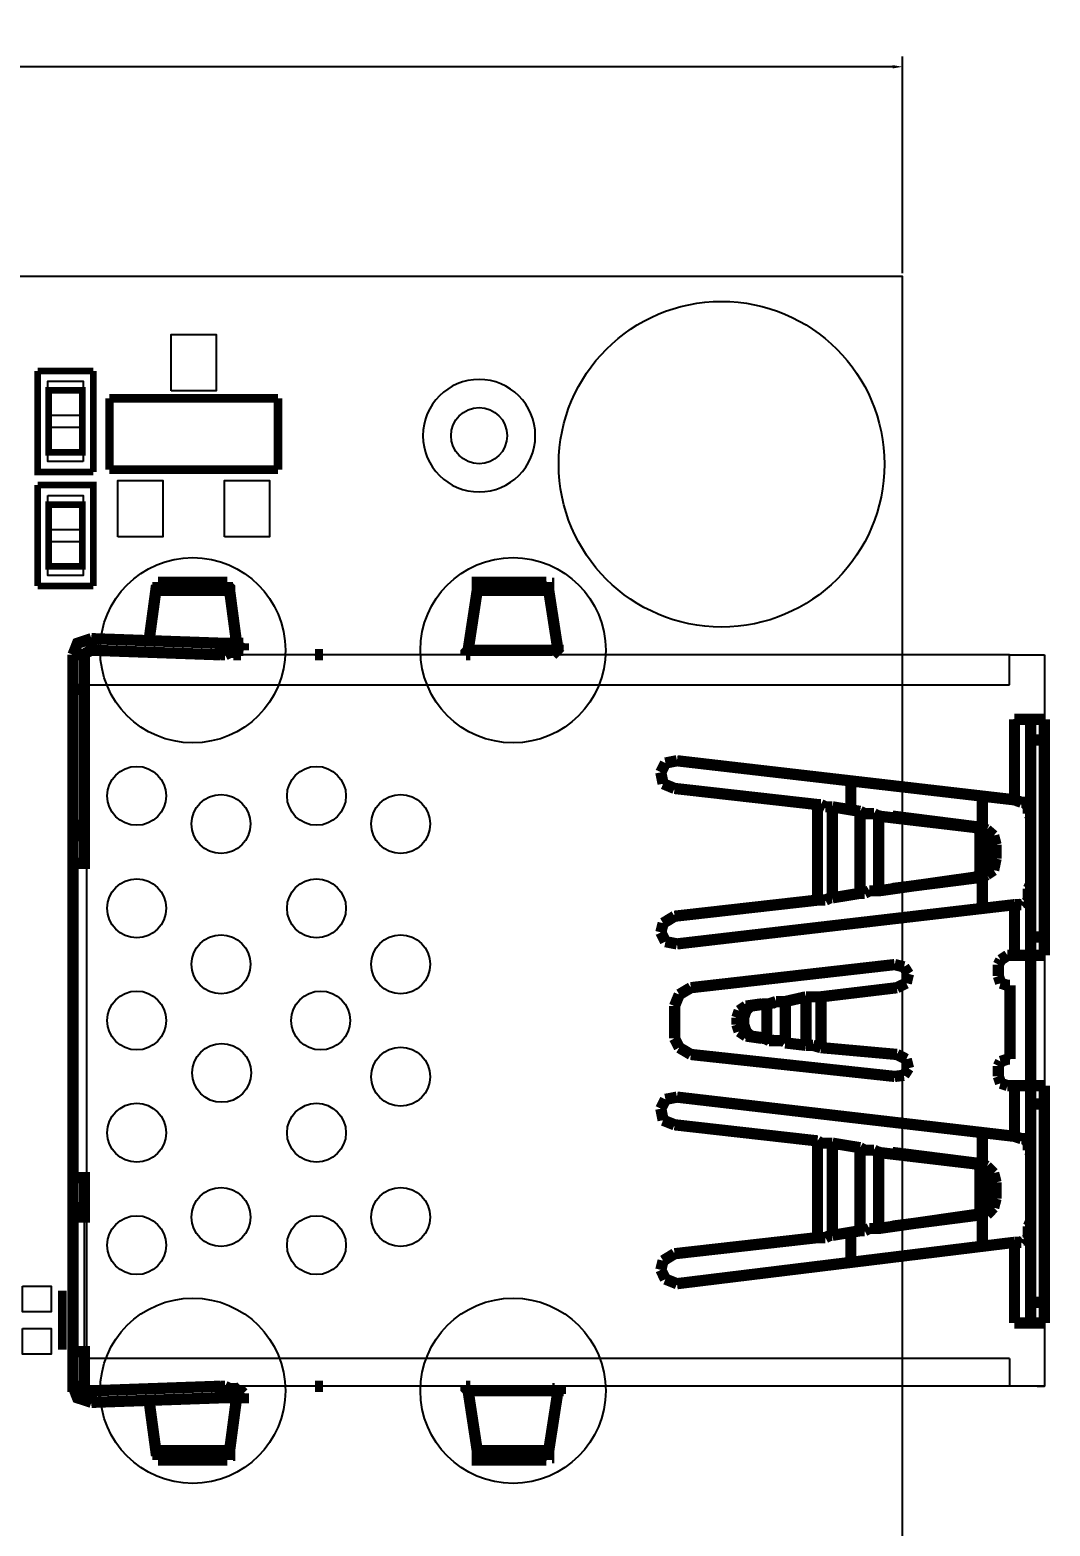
# Model space of a CAD drawing. Extents: x 30 to 161, y 31 to 111.
# Drawn here: x 142.62 to 160.79, y 83.96 to 110.6 of the extents above; entities that cross this region are included whole.
import ezdxf

# ---------------------------------------------------------------- set-up
doc = ezdxf.new("R2010")
doc.units = 0
doc.header["$MEASUREMENT"] = 0
doc.layers.get('0').update_dxf_attribs({"linetype": 'CONTINUOUS'})
doc.layers.get('Defpoints').update_dxf_attribs({"linetype": 'CONTINUOUS'})
for name, color, linetype in [('ASSEMBLY_TOP', 7, 'CONTINUOUS'), ('OUTLINE', 7, 'CONTINUOUS'), ('SILKSCREEN_TOP', 7, 'CONTINUOUS'), ('TOP', 1, 'CONTINUOUS')]:
    doc.layers.add(name, color=color, linetype=linetype)
doc.dimstyles.get("Standard").update_dxf_attribs({"dimtxt": 1, "dimasz": 0.18, "dimexe": 0.18, "dimexo": 0.0625, "dimgap": 0.09, "dimtad": 0, "dimtih": 1, "dimtoh": 1, "dimzin": 0, "dimdsep": 46, "dimtxsty": 'STANDARD', "dimcen": 0.09, "dimclrd": 3, "dimclre": 3, "dimclrt": 3, "dimadec": 0, "dimazin": 0, "dimtfac": 1, "dimtofl": 0, "dimtmove": 0, "dimatfit": 3, "dimfxl": 1, "dimtfillclr": 3, "dimtolj": 1, "dimtzin": 0, "dimarcsym": 0})

# ---------------------------------------------------------------- blocks, each defined once
blk = doc.blocks.new('*D8')
at = {"color": 3, "linetype": 'Continuous', "lineweight": -2, "transparency": 16777216}
for p, q in [((38.062, 106.273), (38.062, 110.127)), ((158.163, 106.273), (158.163, 110.127)), ((38.242, 109.947), (96.023, 109.947)), ((157.983, 109.947), (100.203, 109.947))]:
    blk.add_line(p, q, dxfattribs=at)
at = {"color": 3, "linetype": 'Continuous', "transparency": 16777216}
for points in [[(38.242, 109.977), (38.242, 109.917), (38.062, 109.947)], [(157.983, 109.977), (157.983, 109.917), (158.163, 109.947)]]:
    blk.add_solid(points, dxfattribs=at)
at = {"layer": 'Defpoints', "color": 0, "linetype": 'Continuous', "transparency": 16777216}
for p in [(158.163, 109.947), (38.062, 106.21), (158.163, 106.21)]:
    blk.add_point(p, dxfattribs=at)
at = {"color": 3, "linetype": 'Continuous', "transparency": 16777216, "insert": (98.113, 109.947), "char_height": 1, "attachment_point": 5}
blk.add_mtext('\\A1;120.10', dxfattribs=at)

msp = doc.modelspace()

# ---------------------------------------------------------------- linework, layer by layer
at = {"layer": 'ASSEMBLY_TOP', "const_width": 0.11938}
for points in [[(143.55572, 103.08082), (142.95628, 103.08082), (142.95628, 104.18318), (143.55572, 104.18318), (143.55572, 103.08082)], [(142.95628, 102.15118), (143.55572, 102.15118), (143.55572, 101.04882), (142.95628, 101.04882), (142.95628, 102.15118)]]:
    msp.add_lwpolyline(points, dxfattribs=at)
at = {"layer": 'ASSEMBLY_TOP'}
for points in [[(144.86636, 100.62464), (144.907, 100.66782), (144.907, 100.76942)], [(146.1389, 100.76942), (144.907, 100.76942)], [(146.1389, 100.76942), (146.1389, 100.70846), (146.17954, 100.66782), (146.17954, 100.62464)], [(150.58898, 100.62464), (150.58898, 100.76942), (150.63216, 100.76942)], [(151.82088, 100.76942), (150.63216, 100.76942)], [(151.82088, 100.76942), (151.82088, 100.7491), (151.86152, 100.7491), (151.86152, 100.62464)], [(146.304, 99.6823), (146.17954, 100.62464), (144.86636, 100.62464), (144.74444, 99.72294)], [(150.42642, 99.55784), (150.58898, 100.62464)], [(150.58898, 100.62464), (151.86152, 100.62464), (152.02662, 99.55784)], [(143.71828, 99.76358), (143.4719, 99.6823), (143.39062, 99.47656)], [(143.71828, 99.76358), (143.71828, 99.55784), (143.637, 99.5172), (143.59636, 99.47656)], [(146.01444, 99.47656), (146.01444, 99.6823), (143.71828, 99.76358)], [(146.01444, 99.6823), (146.42592, 99.6823)], [(146.42592, 99.6823), (146.42592, 99.55784)], [(151.22652, 99.46894), (151.22652, 99.64928)], [(143.39062, 99.47656), (143.59636, 99.47656), (143.59636, 98.86188)], [(143.39062, 98.86188), (143.39062, 99.47656)], [(160.06826, 98.94316), (160.06826, 99.47656), (143.637, 99.47656), (143.637, 98.94316)], [(146.01444, 99.47656), (143.71828, 99.55784)], [(146.09826, 99.47656), (146.01444, 99.47656)], [(146.09826, 99.47656), (146.17954, 99.5172), (146.26082, 99.5172), (146.304, 99.55784), (146.42592, 99.55784)], [(146.34464, 99.55784), (146.34464, 99.47656), (146.38528, 99.47656)], [(147.69846, 99.47656), (147.7391, 99.47656)], [(147.7391, 99.47656), (147.8407, 99.47656)], [(150.38578, 99.47656), (150.38578, 99.5172), (150.42642, 99.55784), (152.02662, 99.55784), (152.02662, 99.5172), (152.06726, 99.47656)], [(150.42642, 99.47656), (150.38578, 99.47656)], [(150.46706, 99.47656), (150.42642, 99.47656)], [(151.31542, 99.55784), (151.13508, 99.55784)], [(160.06826, 99.47656), (160.68802, 99.47656)], [(160.68802, 99.47656), (160.68802, 86.45144)], [(143.59636, 98.86188), (143.39062, 98.86188)], [(143.39062, 98.86188), (143.39062, 96.44126)], [(143.59636, 96.44126), (143.59636, 98.86188)], [(160.06826, 86.9442), (143.637, 86.9442), (143.637, 98.94316), (160.06826, 98.94316)], [(160.15462, 98.32848), (160.44164, 98.32848)], [(160.15462, 96.89338), (160.15462, 98.32848)], [(160.44164, 98.32848), (160.68802, 98.32848)], [(160.44164, 97.95764), (160.44164, 98.32848)], [(160.68802, 98.32848), (160.68802, 97.95764)], [(160.44164, 94.45244), (160.44164, 97.95764)], [(160.44164, 97.95764), (160.68802, 97.95764)], [(160.68802, 97.95764), (160.68802, 94.45244)], [(153.93924, 97.5487), (153.85796, 97.3836)], [(154.14498, 97.58934), (153.93924, 97.5487)], [(160.15462, 96.89338), (154.14498, 97.58934)], [(153.85796, 97.3836), (153.8986, 97.1804)], [(153.8986, 97.1804), (154.1018, 97.09658)], [(154.1018, 97.09658), (156.64688, 96.80956)], [(157.24124, 96.72828), (157.24124, 97.22104)], [(159.58058, 96.40062), (159.58058, 96.97466)], [(156.64688, 96.80956), (156.70784, 96.80956)], [(156.64688, 96.80956), (156.64688, 95.10776)], [(156.70784, 96.80956), (156.78912, 96.76892)], [(156.78912, 96.76892), (156.91358, 96.76892)], [(156.91358, 96.76892), (157.40634, 96.68764)], [(156.91358, 96.76892), (156.91358, 95.1484)], [(160.27654, 96.8502), (160.15462, 96.89338)], [(160.36036, 96.8502), (160.27654, 96.8502)], [(160.36036, 96.80956), (160.36036, 96.8502)], [(160.401, 96.76892), (160.36036, 96.80956)], [(160.401, 96.647), (160.401, 96.76892)], [(157.40634, 96.68764), (157.40634, 95.22968)], [(157.40634, 96.68764), (157.48762, 96.647)], [(157.48762, 96.647), (157.65272, 96.647)], [(157.60954, 96.647), (157.5689, 96.647)], [(157.65272, 96.647), (157.734, 96.60382)], [(157.734, 96.60382), (159.45612, 96.40062)], [(157.734, 96.60382), (157.77464, 96.60382)], [(157.734, 95.27286), (157.734, 96.60382)], [(159.58058, 96.40062), (157.98038, 96.60382)], [(160.44164, 96.60382), (160.401, 96.647)], [(160.44164, 96.4819), (160.44164, 96.60382)], [(143.39062, 96.44126), (143.59636, 96.44126), (143.59636, 96.25584)], [(143.39062, 96.25584), (143.39062, 96.44126)], [(143.59636, 96.25584), (143.39062, 96.25584)], [(143.39062, 95.76308), (143.59636, 95.76308), (143.59636, 96.25584)], [(143.39062, 96.25584), (143.39062, 95.76308)], [(159.45612, 96.40062), (159.58058, 96.40062)], [(159.45612, 96.40062), (159.53994, 96.35998)], [(159.53994, 95.55988), (159.53994, 96.35998)], [(159.53994, 96.35998), (159.66186, 96.35998)], [(159.66186, 96.25584), (159.53994, 96.35998)], [(159.58058, 96.40062), (159.66186, 96.35998)], [(159.78378, 96.25584), (159.66186, 96.35998)], [(159.7025, 96.09328), (159.66186, 96.25584)], [(159.82696, 96.09328), (159.78378, 96.25584)], [(159.7025, 96.09328), (159.7025, 95.8469)], [(159.82696, 96.09328), (159.7025, 96.09328)], [(159.82696, 95.8469), (159.82696, 96.09328)], [(143.39062, 95.76308), (143.34998, 95.76308)], [(143.637, 95.76308), (143.39062, 95.76308), (143.39062, 90.16492), (143.59636, 90.16492), (143.59636, 89.63152)], [(143.59636, 95.76308), (143.55318, 95.76308)], [(159.66186, 95.64116), (159.7025, 95.8469)], [(159.82696, 95.8469), (159.7025, 95.8469)], [(159.78378, 95.64116), (159.82696, 95.8469)], [(159.45612, 95.5167), (157.734, 95.27286)], [(157.98038, 95.3135), (159.58058, 95.5167)], [(159.53994, 95.55988), (159.45612, 95.5167)], [(159.45612, 95.5167), (159.58058, 95.5167)], [(159.53994, 95.55988), (159.66186, 95.64116)], [(159.66186, 95.55988), (159.53994, 95.55988)], [(159.58058, 95.5167), (159.66186, 95.55988)], [(159.58058, 94.94266), (159.58058, 95.5167)], [(159.66186, 95.55988), (159.78378, 95.64116)], [(160.401, 95.3135), (160.44164, 95.39478)], [(156.87294, 95.1484), (156.78912, 95.10776)], [(156.91358, 95.1484), (156.87294, 95.1484)], [(157.40634, 95.22968), (156.91358, 95.1484)], [(157.48762, 95.22968), (157.40634, 95.22968)], [(157.5689, 95.27286), (157.48762, 95.22968)], [(157.60954, 95.27286), (157.5689, 95.27286)], [(157.734, 95.27286), (157.5689, 95.27286)], [(157.77464, 95.27286), (157.734, 95.27286)], [(160.401, 95.10776), (160.401, 95.3135)], [(156.64688, 95.10776), (154.1018, 94.82074)], [(154.14498, 94.32798), (160.15462, 95.02648)], [(156.78912, 95.10776), (156.64688, 95.10776)], [(160.15462, 95.02648), (160.27654, 95.02648)], [(160.15462, 95.02648), (160.15462, 94.12224)], [(160.27654, 95.02648), (160.31718, 95.06712)], [(160.31718, 95.06712), (160.36036, 95.06712)], [(160.36036, 95.06712), (160.401, 95.10776)], [(153.8986, 94.69628), (153.85796, 94.53372)], [(154.1018, 94.82074), (153.8986, 94.69628)], [(153.85796, 94.53372), (153.93924, 94.36862)], [(153.93924, 94.36862), (154.14498, 94.32798)], [(160.44164, 94.45244), (160.68802, 94.45244)], [(160.44164, 94.12224), (160.44164, 94.45244)], [(160.68802, 94.45244), (160.68802, 94.12224)], [(160.03016, 94.12224), (159.90824, 94.04096)], [(160.03016, 94.12224), (160.15462, 94.12224)], [(160.15462, 94.12224), (160.44164, 94.12224)], [(160.68802, 94.12224), (160.44164, 94.12224)], [(160.44164, 94.12224), (160.44164, 91.80576)], [(158.02102, 93.95968), (154.39136, 93.5482)], [(158.18612, 93.91904), (158.02102, 93.95968)], [(158.2674, 93.79458), (158.18612, 93.91904)], [(158.22676, 93.62948), (158.2674, 93.79458)], [(159.90824, 94.04096), (159.8676, 93.95968)], [(159.8676, 93.95968), (159.8676, 93.75394)], [(154.39136, 93.5482), (154.18562, 93.42628)], [(156.70784, 93.38564), (158.06166, 93.5482)], [(158.06166, 93.5482), (158.22676, 93.62948)], [(159.8676, 93.75394), (159.90824, 93.62948)], [(159.90824, 93.62948), (160.03016, 93.58884)], [(160.03016, 93.58884), (160.07334, 93.58884)], [(160.07334, 93.58884), (160.07334, 92.27566)], [(154.18562, 93.42628), (154.1018, 93.22054)], [(155.37434, 93.22054), (155.66136, 93.26118)], [(155.45562, 93.22054), (155.74518, 93.26118)], [(155.66136, 93.26118), (155.74518, 93.26118)], [(155.78582, 93.26118), (155.702, 93.26118)], [(155.74518, 93.26118), (155.82646, 93.26118)], [(155.74518, 93.26118), (155.74518, 92.6465)], [(155.90774, 93.30182), (155.78582, 93.26118)], [(155.82646, 93.26118), (155.90774, 93.30182)], [(155.90774, 93.30182), (156.07284, 93.30182)], [(156.07284, 93.30182), (156.44114, 93.38564)], [(156.07284, 92.56522), (156.07284, 93.30182)], [(156.44114, 93.38564), (156.70784, 93.38564)], [(156.44114, 92.52204), (156.44114, 93.38564)], [(156.70784, 92.4814), (156.70784, 93.38564)], [(154.1018, 93.22054), (154.1018, 92.6465)], [(155.25242, 93.13926), (155.21178, 93.0148)], [(155.21178, 93.0148), (155.21178, 92.89288)], [(155.3337, 93.0148), (155.21178, 93.0148)], [(155.37434, 93.22054), (155.25242, 93.13926)], [(155.37434, 93.13926), (155.3337, 93.0148)], [(155.3337, 93.0148), (155.3337, 92.89288)], [(155.45562, 93.22054), (155.37434, 93.13926)], [(155.37434, 93.22054), (155.45562, 93.22054)], [(155.21178, 92.89288), (155.25242, 92.76842)], [(155.21178, 92.89288), (155.3337, 92.89288)], [(155.25242, 92.76842), (155.37434, 92.68714)], [(155.3337, 92.89288), (155.37434, 92.76842)], [(155.37434, 92.76842), (155.45562, 92.68714)], [(154.1018, 92.6465), (154.18562, 92.4814)], [(154.18562, 92.4814), (154.39136, 92.35948)], [(155.45562, 92.68714), (155.37434, 92.68714)], [(155.66136, 92.6465), (155.37434, 92.68714)], [(155.74518, 92.6465), (155.45562, 92.68714)], [(155.74518, 92.6465), (155.66136, 92.6465)], [(155.66136, 92.6465), (155.702, 92.6465)], [(155.702, 92.6465), (155.78582, 92.60586)], [(155.78582, 92.6465), (155.74518, 92.6465)], [(155.82646, 92.60586), (155.78582, 92.6465)], [(155.78582, 92.60586), (155.90774, 92.60586)], [(156.0322, 92.60586), (155.82646, 92.60586)], [(156.07284, 92.56522), (156.0322, 92.60586)], [(156.44114, 92.52204), (156.07284, 92.56522)], [(156.5656, 92.52204), (156.44114, 92.52204)], [(156.70784, 92.4814), (156.5656, 92.52204)], [(158.06166, 92.35948), (156.70784, 92.4814)], [(154.39136, 92.35948), (158.02102, 91.96832)], [(158.22676, 92.27566), (158.06166, 92.35948)], [(158.2674, 92.1131), (158.22676, 92.27566)], [(159.90824, 92.23502), (159.8676, 92.15374)], [(160.03016, 92.27566), (159.90824, 92.23502)], [(160.07334, 92.27566), (160.03016, 92.27566)], [(158.02102, 91.96832), (158.18612, 91.98864)], [(158.18612, 91.98864), (158.2674, 92.1131)], [(159.8676, 92.15374), (159.8676, 91.96832)], [(159.8676, 91.96832), (159.90824, 91.8464)], [(159.90824, 91.8464), (160.03016, 91.80576)], [(160.15462, 91.80576), (160.03016, 91.80576)], [(160.15462, 91.80576), (160.44164, 91.80576)], [(160.15462, 90.90152), (160.15462, 91.80576)], [(160.44164, 91.80576), (160.68802, 91.80576)], [(160.44164, 91.47556), (160.44164, 91.80576)], [(160.68802, 91.80576), (160.68802, 91.47556)], [(153.93924, 91.55938), (153.85796, 91.39428)], [(153.85796, 91.39428), (153.8986, 91.18854)], [(154.14498, 91.60002), (153.93924, 91.55938)], [(160.15462, 90.90152), (154.14498, 91.60002)], [(160.44164, 87.9475), (160.44164, 91.47556)], [(160.44164, 91.47556), (160.68802, 91.47556)], [(160.68802, 91.47556), (160.68802, 87.9475)], [(153.8986, 91.18854), (154.1018, 91.10726)], [(154.1018, 91.10726), (156.64688, 90.82024)], [(159.58058, 90.4113), (159.58058, 90.9447)], [(160.27654, 90.86088), (160.15462, 90.90152)], [(160.36036, 90.86088), (160.27654, 90.86088)], [(160.36036, 90.82024), (160.36036, 90.86088)], [(156.64688, 90.82024), (156.70784, 90.7796)], [(156.64688, 90.82024), (156.64688, 89.09812)], [(156.70784, 90.7796), (156.91358, 90.7796)], [(156.91358, 90.7796), (156.91358, 89.13876)], [(157.40634, 90.69832), (156.91358, 90.7796)], [(157.40634, 89.22004), (157.40634, 90.69832)], [(157.40634, 90.69832), (157.48762, 90.65514)], [(157.48762, 90.65514), (157.65272, 90.65514)], [(157.60954, 90.65514), (157.5689, 90.65514)], [(157.65272, 90.65514), (157.734, 90.6145)], [(157.734, 90.6145), (159.45612, 90.4113)], [(157.734, 90.6145), (157.77464, 90.6145)], [(157.734, 89.26068), (157.734, 90.6145)], [(159.58058, 90.4113), (157.98038, 90.6145)], [(160.401, 90.7796), (160.36036, 90.82024)], [(160.401, 90.65514), (160.401, 90.7796)], [(160.44164, 90.6145), (160.401, 90.65514)], [(160.44164, 90.49258), (160.44164, 90.6145)], [(159.45612, 90.4113), (159.58058, 90.4113)], [(159.45612, 90.4113), (159.53994, 90.36812)], [(159.53994, 89.50706), (159.53994, 90.36812)], [(159.66186, 90.36812), (159.53994, 90.36812)], [(159.66186, 90.2462), (159.53994, 90.36812)], [(159.58058, 90.4113), (159.66186, 90.36812)], [(159.78378, 90.2462), (159.66186, 90.36812)], [(143.39062, 90.16492), (143.34998, 90.16492)], [(143.637, 90.16492), (143.39062, 90.16492)], [(143.39062, 90.16492), (143.39062, 89.63152)], [(143.59636, 90.16492), (143.55318, 90.16492)], [(159.7025, 90.0811), (159.66186, 90.2462)], [(159.7025, 90.0811), (159.7025, 89.79408)], [(159.7025, 90.0811), (159.82696, 90.0811)], [(159.82696, 90.0811), (159.78378, 90.2462)], [(159.82696, 90.0811), (159.82696, 89.79408)], [(159.66186, 89.63152), (159.7025, 89.79408)], [(159.82696, 89.79408), (159.7025, 89.79408)], [(159.78378, 89.63152), (159.82696, 89.79408)], [(143.39062, 89.63152), (143.59636, 89.63152), (143.59636, 89.46642), (143.39062, 89.46642), (143.39062, 89.63152)], [(159.53994, 89.50706), (159.66186, 89.63152)], [(159.66186, 89.50706), (159.78378, 89.63152)], [(143.39062, 89.46642), (143.39062, 87.06612)], [(143.59636, 87.06612), (143.59636, 89.46642)], [(157.5689, 89.26068), (157.48762, 89.22004)], [(157.60954, 89.26068), (157.5689, 89.26068)], [(157.734, 89.26068), (157.5689, 89.26068)], [(159.45612, 89.50706), (157.734, 89.26068)], [(157.77464, 89.26068), (157.734, 89.26068)], [(157.98038, 89.30132), (159.58058, 89.50706)], [(159.53994, 89.50706), (159.45612, 89.50706)], [(159.45612, 89.50706), (159.66186, 89.50706)], [(159.66186, 89.50706), (159.53994, 89.50706)], [(159.58058, 88.93302), (159.58058, 89.50706)], [(160.401, 89.30132), (160.44164, 89.38514)], [(160.401, 89.09812), (160.401, 89.30132)], [(156.64688, 89.09812), (154.1018, 88.8111)], [(154.14498, 88.2777), (160.15462, 89.0143)], [(156.78912, 89.09812), (156.64688, 89.09812)], [(156.87294, 89.13876), (156.78912, 89.09812)], [(156.91358, 89.13876), (156.87294, 89.13876)], [(157.40634, 89.22004), (156.91358, 89.13876)], [(157.24124, 88.646), (157.24124, 89.1794)], [(157.48762, 89.22004), (157.40634, 89.22004)], [(160.15462, 89.0143), (160.27654, 89.0143)], [(160.15462, 87.5792), (160.15462, 89.0143)], [(160.27654, 89.0143), (160.31718, 89.05748)], [(160.31718, 89.05748), (160.36036, 89.05748)], [(160.36036, 89.05748), (160.401, 89.09812)], [(154.1018, 88.8111), (153.8986, 88.68664)], [(153.8986, 88.68664), (153.85796, 88.52408)], [(153.85796, 88.52408), (153.93924, 88.35898)], [(153.93924, 88.35898), (154.14498, 88.2777)], [(160.68802, 87.9475), (160.44164, 87.9475)], [(160.44164, 87.5792), (160.44164, 87.9475)], [(160.68802, 87.9475), (160.68802, 87.5792)], [(160.44164, 87.5792), (160.15462, 87.5792)], [(160.68802, 87.5792), (160.44164, 87.5792)], [(143.59636, 86.45144), (143.39062, 86.45144), (143.39062, 87.06612), (143.59636, 87.06612), (143.59636, 86.45144)], [(160.06826, 86.9442), (160.06826, 86.45144), (143.637, 86.45144), (143.637, 86.9442)], [(143.39062, 86.45144), (143.4719, 86.2457), (143.71828, 86.16442)], [(143.59636, 86.45144), (143.637, 86.37016), (143.71828, 86.37016), (143.71828, 86.16442)], [(146.01444, 86.45144), (146.01444, 86.2457), (143.71828, 86.16442)], [(143.71828, 86.37016), (146.01444, 86.45144)], [(146.01444, 86.45144), (146.09826, 86.45144)], [(146.42592, 86.32698), (146.42592, 86.2457), (146.01444, 86.2457)], [(146.42592, 86.32698), (146.38528, 86.37016), (146.304, 86.37016), (146.26082, 86.4108), (146.17954, 86.4108), (146.09826, 86.45144)], [(146.38528, 86.45144), (146.34464, 86.4108), (146.34464, 86.37016)], [(147.8407, 86.45144), (147.69846, 86.45144)], [(150.46706, 86.45144), (150.38578, 86.45144)], [(152.06726, 86.45144), (152.06726, 86.4108), (152.02662, 86.4108), (152.02662, 86.37016), (150.42642, 86.37016), (150.38578, 86.4108), (150.38578, 86.45144)], [(152.02662, 86.37016), (151.86152, 85.30336), (150.58898, 85.30336), (150.42642, 86.37016)], [(151.31542, 86.37016), (151.13508, 86.37016)], [(151.22652, 86.27872), (151.22652, 86.45906)], [(160.55848, 86.45144), (160.68802, 86.45144), (160.06826, 86.45144)], [(146.304, 86.2457), (146.17954, 85.30336), (144.86636, 85.30336), (144.74444, 86.20506)], [(144.907, 85.13826), (144.907, 85.21954), (144.86636, 85.30336)], [(146.17954, 85.30336), (146.17954, 85.21954), (146.1389, 85.21954), (146.1389, 85.13826)], [(150.63216, 85.13826), (150.58898, 85.13826), (150.58898, 85.30336)], [(151.86152, 85.30336), (151.86152, 85.1789), (151.82088, 85.1789), (151.82088, 85.13826)], [(144.907, 85.13826), (146.1389, 85.13826)], [(150.63216, 85.13826), (151.82088, 85.13826)]]:
    msp.add_lwpolyline(points, dxfattribs=at)
at = {"layer": 'OUTLINE'}
msp.add_lwpolyline([(38.0619, 106.2101), (38.0619, 30.90926), (158.16326, 30.90926), (158.16326, 106.2101)], close=True, dxfattribs=at)
at = {"layer": 'SILKSCREEN_TOP'}
for points, const_width in [([(142.7607, 104.53116), (142.7607, 102.73284), (143.7513, 102.73284)], 0.11938), ([(143.7513, 104.53116), (142.7607, 104.53116)], 0.11938), ([(143.7513, 104.53116), (143.7513, 102.73284)], 0.11938), ([(144.04086, 102.77348), (144.04086, 104.04348)], 0.1524), ([(144.04086, 104.04348), (147.04314, 104.04348)], 0.1524), ([(147.04314, 104.04348), (147.04314, 102.77348)], 0.1524), ([(147.04314, 102.77348), (144.04086, 102.77348)], 0.1524), ([(143.7513, 100.70084), (143.7513, 102.49916), (142.7607, 102.49916)], 0.11938), ([(142.7607, 100.70084), (142.7607, 102.49916)], 0.11938), ([(142.7607, 100.70084), (143.7513, 100.70084)], 0.11938), ([(146.304, 99.6823), (146.17954, 100.62464), (144.86636, 100.62464), (144.74444, 99.72294)], 0.20066), ([(144.86636, 100.62464), (144.907, 100.66782), (144.907, 100.76942)], 0.20066), ([(146.1389, 100.76942), (144.907, 100.76942)], 0.20066), ([(146.1389, 100.76942), (146.1389, 100.70846), (146.17954, 100.66782), (146.17954, 100.62464)], 0.20066), ([(150.42642, 99.55784), (150.58898, 100.62464)], 0.20066), ([(150.58898, 100.62464), (150.58898, 100.76942), (150.63216, 100.76942)], 0.20066), ([(150.58898, 100.62464), (151.86152, 100.62464), (152.02662, 99.55784)], 0.20066), ([(151.82088, 100.76942), (150.63216, 100.76942)], 0.20066), ([(151.82088, 100.76942), (151.82088, 100.7491), (151.86152, 100.7491), (151.86152, 100.62464)], 0.20066), ([(143.71828, 99.76358), (143.4719, 99.6823), (143.39062, 99.47656)], 0.20066), ([(143.71828, 99.76358), (143.71828, 99.55784), (143.637, 99.5172), (143.59636, 99.47656)], 0.20066), ([(146.01444, 99.47656), (146.01444, 99.6823), (143.71828, 99.76358)], 0.20066), ([(146.01444, 99.47656), (143.71828, 99.55784)], 0.20066), ([(146.01444, 99.6823), (146.42592, 99.6823)], 0.20066), ([(146.09826, 99.47656), (146.17954, 99.5172), (146.26082, 99.5172), (146.304, 99.55784), (146.42592, 99.55784)], 0.20066), ([(146.34464, 99.55784), (146.34464, 99.47656), (146.38528, 99.47656)], 0.20066), ([(146.42592, 99.6823), (146.42592, 99.55784)], 0.20066), ([(150.38578, 99.47656), (150.38578, 99.5172), (150.42642, 99.55784), (152.02662, 99.55784), (152.02662, 99.5172), (152.06726, 99.47656)], 0.20066), ([(151.31542, 99.55784), (151.13508, 99.55784)], 0.20066), ([(151.22652, 99.46894), (151.22652, 99.64928)], 0.20066), ([(143.39062, 99.47656), (143.59636, 99.47656), (143.59636, 98.86188)], 0.20066), ([(143.39062, 98.86188), (143.39062, 99.47656)], 0.20066), ([(146.09826, 99.47656), (146.01444, 99.47656)], 0.20066), ([(147.69846, 99.47656), (147.7391, 99.47656)], 0.20066), ([(147.7391, 99.47656), (147.8407, 99.47656)], 0.20066), ([(150.42642, 99.47656), (150.38578, 99.47656)], 0.20066), ([(150.46706, 99.47656), (150.42642, 99.47656)], 0.20066), ([(143.59636, 98.86188), (143.39062, 98.86188)], 0.20066), ([(143.39062, 98.86188), (143.39062, 96.44126)], 0.20066), ([(143.59636, 96.44126), (143.59636, 98.86188)], 0.20066), ([(160.15462, 98.32848), (160.44164, 98.32848)], 0.20066), ([(160.15462, 96.89338), (160.15462, 98.32848)], 0.20066), ([(160.44164, 98.32848), (160.68802, 98.32848)], 0.20066), ([(160.44164, 97.95764), (160.44164, 98.32848)], 0.20066), ([(160.68802, 98.32848), (160.68802, 97.95764)], 0.20066), ([(160.44164, 94.45244), (160.44164, 97.95764)], 0.20066), ([(160.44164, 97.95764), (160.68802, 97.95764)], 0.20066), ([(160.68802, 97.95764), (160.68802, 94.45244)], 0.20066), ([(153.93924, 97.5487), (153.85796, 97.3836)], 0.20066), ([(154.14498, 97.58934), (153.93924, 97.5487)], 0.20066), ([(160.15462, 96.89338), (154.14498, 97.58934)], 0.20066), ([(153.85796, 97.3836), (153.8986, 97.1804)], 0.20066), ([(153.8986, 97.1804), (154.1018, 97.09658)], 0.20066), ([(157.24124, 96.72828), (157.24124, 97.22104)], 0.20066), ([(154.1018, 97.09658), (156.64688, 96.80956)], 0.20066), ([(159.58058, 96.40062), (159.58058, 96.97466)], 0.20066), ([(160.27654, 96.8502), (160.15462, 96.89338)], 0.20066), ([(156.64688, 96.80956), (156.70784, 96.80956)], 0.20066), ([(156.64688, 96.80956), (156.64688, 95.10776)], 0.20066), ([(156.70784, 96.80956), (156.78912, 96.76892)], 0.20066), ([(156.78912, 96.76892), (156.91358, 96.76892)], 0.20066), ([(156.91358, 96.76892), (157.40634, 96.68764)], 0.20066), ([(156.91358, 96.76892), (156.91358, 95.1484)], 0.20066), ([(157.40634, 96.68764), (157.40634, 95.22968)], 0.20066), ([(157.40634, 96.68764), (157.48762, 96.647)], 0.20066), ([(157.48762, 96.647), (157.65272, 96.647)], 0.20066), ([(157.60954, 96.647), (157.5689, 96.647)], 0.20066), ([(157.65272, 96.647), (157.734, 96.60382)], 0.20066), ([(160.36036, 96.8502), (160.27654, 96.8502)], 0.20066), ([(160.36036, 96.80956), (160.36036, 96.8502)], 0.20066), ([(160.401, 96.76892), (160.36036, 96.80956)], 0.20066), ([(160.401, 96.647), (160.401, 96.76892)], 0.20066), ([(160.44164, 96.60382), (160.401, 96.647)], 0.20066), ([(143.39062, 96.44126), (143.59636, 96.44126), (143.59636, 96.25584)], 0.20066), ([(143.39062, 96.25584), (143.39062, 96.44126)], 0.20066), ([(157.734, 96.60382), (159.45612, 96.40062)], 0.20066), ([(157.734, 96.60382), (157.77464, 96.60382)], 0.20066), ([(157.734, 95.27286), (157.734, 96.60382)], 0.20066), ([(159.58058, 96.40062), (157.98038, 96.60382)], 0.20066), ([(159.45612, 96.40062), (159.58058, 96.40062)], 0.20066), ([(159.45612, 96.40062), (159.53994, 96.35998)], 0.20066), ([(159.53994, 95.55988), (159.53994, 96.35998)], 0.20066), ([(159.53994, 96.35998), (159.66186, 96.35998)], 0.20066), ([(159.66186, 96.25584), (159.53994, 96.35998)], 0.20066), ([(159.58058, 96.40062), (159.66186, 96.35998)], 0.20066), ([(159.78378, 96.25584), (159.66186, 96.35998)], 0.20066), ([(160.44164, 96.4819), (160.44164, 96.60382)], 0.20066), ([(143.59636, 96.25584), (143.39062, 96.25584)], 0.20066), ([(143.39062, 95.76308), (143.59636, 95.76308), (143.59636, 96.25584)], 0.20066), ([(143.39062, 96.25584), (143.39062, 95.76308)], 0.20066), ([(159.7025, 96.09328), (159.66186, 96.25584)], 0.20066), ([(159.82696, 96.09328), (159.7025, 96.09328)], 0.20066), ([(159.7025, 96.09328), (159.7025, 95.8469)], 0.20066), ([(159.82696, 96.09328), (159.78378, 96.25584)], 0.20066), ([(159.82696, 95.8469), (159.82696, 96.09328)], 0.20066), ([(159.66186, 95.64116), (159.7025, 95.8469)], 0.20066), ([(159.82696, 95.8469), (159.7025, 95.8469)], 0.20066), ([(159.78378, 95.64116), (159.82696, 95.8469)], 0.20066), ([(143.39062, 95.76308), (143.34998, 95.76308)], 0.20066), ([(143.637, 95.76308), (143.39062, 95.76308), (143.39062, 90.16492), (143.59636, 90.16492), (143.59636, 89.63152)], 0.20066), ([(143.59636, 95.76308), (143.55318, 95.76308)], 0.20066), ([(159.53994, 95.55988), (159.45612, 95.5167)], 0.20066), ([(159.53994, 95.55988), (159.66186, 95.64116)], 0.20066), ([(159.66186, 95.55988), (159.53994, 95.55988)], 0.20066), ([(159.58058, 95.5167), (159.66186, 95.55988)], 0.20066), ([(159.66186, 95.55988), (159.78378, 95.64116)], 0.20066), ([(159.45612, 95.5167), (157.734, 95.27286)], 0.20066), ([(157.98038, 95.3135), (159.58058, 95.5167)], 0.20066), ([(159.45612, 95.5167), (159.58058, 95.5167)], 0.20066), ([(159.58058, 94.94266), (159.58058, 95.5167)], 0.20066), ([(160.401, 95.3135), (160.44164, 95.39478)], 0.20066), ([(160.401, 95.10776), (160.401, 95.3135)], 0.20066), ([(156.64688, 95.10776), (154.1018, 94.82074)], 0.20066), ([(154.14498, 94.32798), (160.15462, 95.02648)], 0.20066), ([(156.78912, 95.10776), (156.64688, 95.10776)], 0.20066), ([(156.87294, 95.1484), (156.78912, 95.10776)], 0.20066), ([(156.91358, 95.1484), (156.87294, 95.1484)], 0.20066), ([(157.40634, 95.22968), (156.91358, 95.1484)], 0.20066), ([(157.48762, 95.22968), (157.40634, 95.22968)], 0.20066), ([(157.5689, 95.27286), (157.48762, 95.22968)], 0.20066), ([(157.60954, 95.27286), (157.5689, 95.27286)], 0.20066), ([(157.734, 95.27286), (157.5689, 95.27286)], 0.20066), ([(157.77464, 95.27286), (157.734, 95.27286)], 0.20066), ([(160.15462, 95.02648), (160.27654, 95.02648)], 0.20066), ([(160.15462, 95.02648), (160.15462, 94.12224)], 0.20066), ([(160.27654, 95.02648), (160.31718, 95.06712)], 0.20066), ([(160.31718, 95.06712), (160.36036, 95.06712)], 0.20066), ([(160.36036, 95.06712), (160.401, 95.10776)], 0.20066), ([(154.1018, 94.82074), (153.8986, 94.69628)], 0.20066), ([(153.8986, 94.69628), (153.85796, 94.53372)], 0.20066), ([(153.85796, 94.53372), (153.93924, 94.36862)], 0.20066), ([(153.93924, 94.36862), (154.14498, 94.32798)], 0.20066), ([(160.44164, 94.45244), (160.68802, 94.45244)], 0.20066), ([(160.44164, 94.12224), (160.44164, 94.45244)], 0.20066), ([(160.68802, 94.45244), (160.68802, 94.12224)], 0.20066), ([(158.02102, 93.95968), (154.39136, 93.5482)], 0.20066), ([(158.18612, 93.91904), (158.02102, 93.95968)], 0.20066), ([(159.90824, 94.04096), (159.8676, 93.95968)], 0.20066), ([(159.8676, 93.95968), (159.8676, 93.75394)], 0.20066), ([(160.03016, 94.12224), (159.90824, 94.04096)], 0.20066), ([(160.03016, 94.12224), (160.15462, 94.12224)], 0.20066), ([(160.15462, 94.12224), (160.44164, 94.12224)], 0.20066), ([(160.68802, 94.12224), (160.44164, 94.12224)], 0.20066), ([(160.44164, 94.12224), (160.44164, 91.80576)], 0.20066), ([(158.2674, 93.79458), (158.18612, 93.91904)], 0.20066), ([(158.22676, 93.62948), (158.2674, 93.79458)], 0.20066), ([(159.8676, 93.75394), (159.90824, 93.62948)], 0.20066), ([(154.18562, 93.42628), (154.1018, 93.22054)], 0.20066), ([(154.39136, 93.5482), (154.18562, 93.42628)], 0.20066), ([(156.70784, 93.38564), (158.06166, 93.5482)], 0.20066), ([(158.06166, 93.5482), (158.22676, 93.62948)], 0.20066), ([(159.90824, 93.62948), (160.03016, 93.58884)], 0.20066), ([(160.03016, 93.58884), (160.07334, 93.58884)], 0.20066), ([(160.07334, 93.58884), (160.07334, 92.27566)], 0.20066), ([(154.1018, 93.22054), (154.1018, 92.6465)], 0.20066), ([(155.37434, 93.22054), (155.25242, 93.13926)], 0.20066), ([(155.37434, 93.22054), (155.66136, 93.26118)], 0.20066), ([(155.45562, 93.22054), (155.37434, 93.13926)], 0.20066), ([(155.37434, 93.22054), (155.45562, 93.22054)], 0.20066), ([(155.45562, 93.22054), (155.74518, 93.26118)], 0.20066), ([(155.66136, 93.26118), (155.74518, 93.26118)], 0.20066), ([(155.78582, 93.26118), (155.702, 93.26118)], 0.20066), ([(155.74518, 93.26118), (155.82646, 93.26118)], 0.20066), ([(155.74518, 93.26118), (155.74518, 92.6465)], 0.20066), ([(155.90774, 93.30182), (155.78582, 93.26118)], 0.20066), ([(155.82646, 93.26118), (155.90774, 93.30182)], 0.20066), ([(155.90774, 93.30182), (156.07284, 93.30182)], 0.20066), ([(156.07284, 93.30182), (156.44114, 93.38564)], 0.20066), ([(156.07284, 92.56522), (156.07284, 93.30182)], 0.20066), ([(156.44114, 93.38564), (156.70784, 93.38564)], 0.20066), ([(156.44114, 92.52204), (156.44114, 93.38564)], 0.20066), ([(156.70784, 92.4814), (156.70784, 93.38564)], 0.20066), ([(155.25242, 93.13926), (155.21178, 93.0148)], 0.20066), ([(155.21178, 93.0148), (155.21178, 92.89288)], 0.20066), ([(155.3337, 93.0148), (155.21178, 93.0148)], 0.20066), ([(155.21178, 92.89288), (155.25242, 92.76842)], 0.20066), ([(155.21178, 92.89288), (155.3337, 92.89288)], 0.20066), ([(155.37434, 93.13926), (155.3337, 93.0148)], 0.20066), ([(155.3337, 93.0148), (155.3337, 92.89288)], 0.20066), ([(155.3337, 92.89288), (155.37434, 92.76842)], 0.20066), ([(154.1018, 92.6465), (154.18562, 92.4814)], 0.20066), ([(155.25242, 92.76842), (155.37434, 92.68714)], 0.20066), ([(155.37434, 92.76842), (155.45562, 92.68714)], 0.20066), ([(155.45562, 92.68714), (155.37434, 92.68714)], 0.20066), ([(155.66136, 92.6465), (155.37434, 92.68714)], 0.20066), ([(155.74518, 92.6465), (155.45562, 92.68714)], 0.20066), ([(155.74518, 92.6465), (155.66136, 92.6465)], 0.20066), ([(155.66136, 92.6465), (155.702, 92.6465)], 0.20066), ([(155.702, 92.6465), (155.78582, 92.60586)], 0.20066), ([(155.78582, 92.6465), (155.74518, 92.6465)], 0.20066), ([(155.82646, 92.60586), (155.78582, 92.6465)], 0.20066), ([(154.18562, 92.4814), (154.39136, 92.35948)], 0.20066), ([(154.39136, 92.35948), (158.02102, 91.96832)], 0.20066), ([(155.78582, 92.60586), (155.90774, 92.60586)], 0.20066), ([(156.0322, 92.60586), (155.82646, 92.60586)], 0.20066), ([(156.07284, 92.56522), (156.0322, 92.60586)], 0.20066), ([(156.44114, 92.52204), (156.07284, 92.56522)], 0.20066), ([(156.5656, 92.52204), (156.44114, 92.52204)], 0.20066), ([(156.70784, 92.4814), (156.5656, 92.52204)], 0.20066), ([(158.06166, 92.35948), (156.70784, 92.4814)], 0.20066), ([(158.22676, 92.27566), (158.06166, 92.35948)], 0.20066), ([(158.18612, 91.98864), (158.2674, 92.1131)], 0.20066), ([(158.2674, 92.1131), (158.22676, 92.27566)], 0.20066), ([(159.90824, 92.23502), (159.8676, 92.15374)], 0.20066), ([(159.8676, 92.15374), (159.8676, 91.96832)], 0.20066), ([(160.03016, 92.27566), (159.90824, 92.23502)], 0.20066), ([(160.07334, 92.27566), (160.03016, 92.27566)], 0.20066), ([(158.02102, 91.96832), (158.18612, 91.98864)], 0.20066), ([(159.8676, 91.96832), (159.90824, 91.8464)], 0.20066), ([(159.90824, 91.8464), (160.03016, 91.80576)], 0.20066), ([(153.93924, 91.55938), (153.85796, 91.39428)], 0.20066), ([(154.14498, 91.60002), (153.93924, 91.55938)], 0.20066), ([(160.15462, 90.90152), (154.14498, 91.60002)], 0.20066), ([(160.15462, 91.80576), (160.03016, 91.80576)], 0.20066), ([(160.15462, 91.80576), (160.44164, 91.80576)], 0.20066), ([(160.15462, 90.90152), (160.15462, 91.80576)], 0.20066), ([(160.44164, 91.80576), (160.68802, 91.80576)], 0.20066), ([(160.44164, 91.47556), (160.44164, 91.80576)], 0.20066), ([(160.68802, 91.80576), (160.68802, 91.47556)], 0.20066), ([(153.85796, 91.39428), (153.8986, 91.18854)], 0.20066), ([(160.44164, 87.9475), (160.44164, 91.47556)], 0.20066), ([(160.44164, 91.47556), (160.68802, 91.47556)], 0.20066), ([(160.68802, 91.47556), (160.68802, 87.9475)], 0.20066), ([(153.8986, 91.18854), (154.1018, 91.10726)], 0.20066), ([(154.1018, 91.10726), (156.64688, 90.82024)], 0.20066), ([(156.64688, 90.82024), (156.70784, 90.7796)], 0.20066), ([(156.64688, 90.82024), (156.64688, 89.09812)], 0.20066), ([(156.70784, 90.7796), (156.91358, 90.7796)], 0.20066), ([(156.91358, 90.7796), (156.91358, 89.13876)], 0.20066), ([(157.40634, 90.69832), (156.91358, 90.7796)], 0.20066), ([(159.58058, 90.4113), (159.58058, 90.9447)], 0.20066), ([(160.27654, 90.86088), (160.15462, 90.90152)], 0.20066), ([(160.36036, 90.86088), (160.27654, 90.86088)], 0.20066), ([(160.36036, 90.82024), (160.36036, 90.86088)], 0.20066), ([(160.401, 90.7796), (160.36036, 90.82024)], 0.20066), ([(160.401, 90.65514), (160.401, 90.7796)], 0.20066), ([(157.40634, 89.22004), (157.40634, 90.69832)], 0.20066), ([(157.40634, 90.69832), (157.48762, 90.65514)], 0.20066), ([(157.48762, 90.65514), (157.65272, 90.65514)], 0.20066), ([(157.60954, 90.65514), (157.5689, 90.65514)], 0.20066), ([(157.65272, 90.65514), (157.734, 90.6145)], 0.20066), ([(157.734, 90.6145), (159.45612, 90.4113)], 0.20066), ([(157.734, 90.6145), (157.77464, 90.6145)], 0.20066), ([(157.734, 89.26068), (157.734, 90.6145)], 0.20066), ([(159.58058, 90.4113), (157.98038, 90.6145)], 0.20066), ([(160.44164, 90.6145), (160.401, 90.65514)], 0.20066), ([(160.44164, 90.49258), (160.44164, 90.6145)], 0.20066), ([(159.45612, 90.4113), (159.58058, 90.4113)], 0.20066), ([(159.45612, 90.4113), (159.53994, 90.36812)], 0.20066), ([(159.53994, 89.50706), (159.53994, 90.36812)], 0.20066), ([(159.66186, 90.2462), (159.53994, 90.36812)], 0.20066), ([(159.66186, 90.36812), (159.53994, 90.36812)], 0.20066), ([(159.58058, 90.4113), (159.66186, 90.36812)], 0.20066), ([(159.78378, 90.2462), (159.66186, 90.36812)], 0.20066), ([(159.7025, 90.0811), (159.66186, 90.2462)], 0.20066), ([(159.82696, 90.0811), (159.78378, 90.2462)], 0.20066), ([(143.39062, 90.16492), (143.34998, 90.16492)], 0.20066), ([(143.39062, 90.16492), (143.39062, 89.63152)], 0.20066), ([(143.637, 90.16492), (143.39062, 90.16492)], 0.20066), ([(143.59636, 90.16492), (143.55318, 90.16492)], 0.20066), ([(159.7025, 90.0811), (159.82696, 90.0811)], 0.20066), ([(159.7025, 90.0811), (159.7025, 89.79408)], 0.20066), ([(159.82696, 90.0811), (159.82696, 89.79408)], 0.20066), ([(159.66186, 89.63152), (159.7025, 89.79408)], 0.20066), ([(159.82696, 89.79408), (159.7025, 89.79408)], 0.20066), ([(159.78378, 89.63152), (159.82696, 89.79408)], 0.20066), ([(143.39062, 89.63152), (143.59636, 89.63152), (143.59636, 89.46642), (143.39062, 89.46642), (143.39062, 89.63152)], 0.20066), ([(143.39062, 89.46642), (143.39062, 87.06612)], 0.20066), ([(159.45612, 89.50706), (157.734, 89.26068)], 0.20066), ([(157.98038, 89.30132), (159.58058, 89.50706)], 0.20066), ([(159.53994, 89.50706), (159.45612, 89.50706)], 0.20066), ([(159.45612, 89.50706), (159.66186, 89.50706)], 0.20066), ([(159.53994, 89.50706), (159.66186, 89.63152)], 0.20066), ([(159.66186, 89.50706), (159.53994, 89.50706)], 0.20066), ([(159.58058, 88.93302), (159.58058, 89.50706)], 0.20066), ([(159.66186, 89.50706), (159.78378, 89.63152)], 0.20066), ([(157.40634, 89.22004), (156.91358, 89.13876)], 0.20066), ([(157.24124, 88.646), (157.24124, 89.1794)], 0.20066), ([(157.48762, 89.22004), (157.40634, 89.22004)], 0.20066), ([(157.5689, 89.26068), (157.48762, 89.22004)], 0.20066), ([(157.60954, 89.26068), (157.5689, 89.26068)], 0.20066), ([(157.734, 89.26068), (157.5689, 89.26068)], 0.20066), ([(157.77464, 89.26068), (157.734, 89.26068)], 0.20066), ([(160.401, 89.30132), (160.44164, 89.38514)], 0.20066), ([(160.401, 89.09812), (160.401, 89.30132)], 0.20066), ([(156.64688, 89.09812), (154.1018, 88.8111)], 0.20066), ([(154.14498, 88.2777), (160.15462, 89.0143)], 0.20066), ([(156.78912, 89.09812), (156.64688, 89.09812)], 0.20066), ([(156.87294, 89.13876), (156.78912, 89.09812)], 0.20066), ([(156.91358, 89.13876), (156.87294, 89.13876)], 0.20066), ([(160.15462, 89.0143), (160.27654, 89.0143)], 0.20066), ([(160.15462, 87.5792), (160.15462, 89.0143)], 0.20066), ([(160.27654, 89.0143), (160.31718, 89.05748)], 0.20066), ([(160.31718, 89.05748), (160.36036, 89.05748)], 0.20066), ([(160.36036, 89.05748), (160.401, 89.09812)], 0.20066), ([(153.8986, 88.68664), (153.85796, 88.52408)], 0.20066), ([(154.1018, 88.8111), (153.8986, 88.68664)], 0.20066), ([(153.85796, 88.52408), (153.93924, 88.35898)], 0.20066), ([(153.93924, 88.35898), (154.14498, 88.2777)], 0.20066), ([(143.20012, 88.15578), (143.20012, 87.10422)], 0.1524), ([(160.68802, 87.9475), (160.44164, 87.9475)], 0.20066), ([(160.44164, 87.5792), (160.44164, 87.9475)], 0.20066), ([(160.68802, 87.9475), (160.68802, 87.5792)], 0.20066), ([(160.44164, 87.5792), (160.15462, 87.5792)], 0.20066), ([(160.68802, 87.5792), (160.44164, 87.5792)], 0.20066), ([(143.59636, 86.45144), (143.39062, 86.45144), (143.39062, 87.06612), (143.59636, 87.06612), (143.59636, 86.45144)], 0.20066), ([(143.39062, 86.45144), (143.4719, 86.2457), (143.71828, 86.16442)], 0.20066), ([(143.59636, 86.45144), (143.637, 86.37016), (143.71828, 86.37016), (143.71828, 86.16442)], 0.20066), ([(146.01444, 86.45144), (146.01444, 86.2457), (143.71828, 86.16442)], 0.20066), ([(143.71828, 86.37016), (146.01444, 86.45144)], 0.20066), ([(146.304, 86.2457), (146.17954, 85.30336), (144.86636, 85.30336), (144.74444, 86.20506)], 0.20066), ([(146.01444, 86.45144), (146.09826, 86.45144)], 0.20066), ([(146.42592, 86.32698), (146.42592, 86.2457), (146.01444, 86.2457)], 0.20066), ([(146.42592, 86.32698), (146.38528, 86.37016), (146.304, 86.37016), (146.26082, 86.4108), (146.17954, 86.4108), (146.09826, 86.45144)], 0.20066), ([(146.38528, 86.45144), (146.34464, 86.4108), (146.34464, 86.37016)], 0.20066), ([(147.8407, 86.45144), (147.69846, 86.45144)], 0.20066), ([(150.46706, 86.45144), (150.38578, 86.45144)], 0.20066), ([(152.06726, 86.45144), (152.06726, 86.4108), (152.02662, 86.4108), (152.02662, 86.37016), (150.42642, 86.37016), (150.38578, 86.4108), (150.38578, 86.45144)], 0.20066), ([(152.02662, 86.37016), (151.86152, 85.30336), (150.58898, 85.30336), (150.42642, 86.37016)], 0.20066), ([(151.31542, 86.37016), (151.13508, 86.37016)], 0.20066), ([(151.22652, 86.27872), (151.22652, 86.45906)], 0.20066), ([(144.907, 85.13826), (144.907, 85.21954), (144.86636, 85.30336)], 0.20066), ([(146.17954, 85.30336), (146.17954, 85.21954), (146.1389, 85.21954), (146.1389, 85.13826)], 0.20066), ([(150.63216, 85.13826), (150.58898, 85.13826), (150.58898, 85.30336)], 0.20066), ([(151.86152, 85.30336), (151.86152, 85.1789), (151.82088, 85.1789), (151.82088, 85.13826)], 0.20066), ([(144.907, 85.13826), (146.1389, 85.13826)], 0.20066), ([(150.63216, 85.13826), (151.82088, 85.13826)], 0.20066)]:
    msp.add_lwpolyline(points, dxfattribs=dict(at, const_width=const_width))
msp.add_lwpolyline([(151.62276, 103.378, 1), (149.62124, 103.378, 1), (151.62276, 103.378)], format="xyb", dxfattribs=at)
at = {"layer": 'TOP'}
for points in [[(145.14068, 104.1781), (145.14068, 105.17886), (145.94078, 105.17886), (145.94078, 104.1781)], [(143.57096, 103.73614), (142.94104, 103.73614), (142.94104, 104.34574), (143.57096, 104.34574)], [(143.57096, 102.91826), (142.94104, 102.91826), (142.94104, 103.52786), (143.57096, 103.52786)], [(144.19072, 101.57714), (144.19072, 102.5779), (144.99082, 102.5779), (144.99082, 101.57714)], [(146.09064, 101.57714), (146.09064, 102.5779), (146.89074, 102.5779), (146.89074, 101.57714)], [(142.94104, 102.31374), (143.57096, 102.31374), (143.57096, 101.70414), (142.94104, 101.70414)], [(142.94104, 101.49586), (143.57096, 101.49586), (143.57096, 100.88626), (142.94104, 100.88626)], [(142.494, 88.23452), (143.002, 88.23452), (143.002, 87.77732), (142.494, 87.77732)], [(142.494, 87.48268), (143.002, 87.48268), (143.002, 87.02548), (142.494, 87.02548)]]:
    msp.add_lwpolyline(points, close=True, dxfattribs=at)
for centre, radius in [((154.94, 102.87), 2.89941), ((150.622, 103.378), 0.50038), ((145.52422, 99.55784), 1.64973), ((151.22652, 99.55784), 1.64973), ((144.526, 96.9645), 0.52451), ((147.7264, 96.9645), 0.52451), ((146.02714, 96.46412), 0.52451), ((149.225, 96.46412), 0.52451), ((144.526, 94.96298), 0.52451), ((147.7264, 94.96298), 0.52451), ((146.02714, 93.96476), 0.52451), ((149.225, 93.96476), 0.52451), ((144.526, 92.964), 0.52451), ((147.80006, 92.964), 0.52451), ((146.0373, 92.03182), 0.52451), ((149.225, 91.96324), 0.52451), ((144.526, 90.96502), 0.52451), ((147.7264, 90.96502), 0.52451), ((146.02714, 89.46388), 0.52451), ((149.225, 89.46388), 0.52451), ((144.526, 88.9635), 0.52451), ((147.7264, 88.9635), 0.52451), ((145.52422, 86.37016), 1.64973), ((151.22652, 86.37016), 1.64973)]:
    msp.add_circle(centre, radius, dxfattribs=at)

# ---------------------------------------------------------------- dimensions: what is measured, and where the dimension line sits
at = {"linetype": 'Continuous'}
dim = msp.add_linear_dim(base=(158.16326, 109.94675), p1=(38.0619, 106.2101), p2=(158.16326, 106.2101), dimstyle='Standard', dxfattribs=at)
dim.commit()
dim.dimension.update_dxf_attribs({"geometry": '*D8', "text_midpoint": (98.11258, 109.94675)})

doc.saveas('drawing.dxf')
